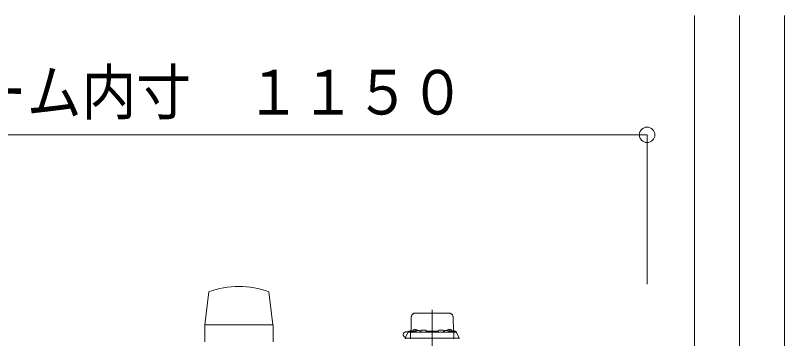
# Model space of a CAD drawing. Units: millimetres on the paper. Extents: x -305 to 305, y -152 to 152.
# Drawn here: x -112.76 to -82.92, y -23.59 to -11.05 of the extents above; entities that cross this region are included whole.
import ezdxf
from ezdxf.enums import TextEntityAlignment as Align

# ---------------------------------------------------------------- set-up
doc = ezdxf.new("R2010")
doc.units = ezdxf.units.MM
doc.linetypes.add('DASHED2', pattern=[3, 2, -1])
doc.linetypes.add('LONG_CHAIN', pattern=[21, 18, -1, 1, -1])
doc.layers.add('0-0_0', color=7, linetype='Continuous', lineweight=9)
doc.layers.add('0-1_VIEW0001', color=7, linetype='Continuous', lineweight=9)
doc.styles.add('ＭＳ ゴシック', font='')
doc.styles.get('ＭＳ ゴシック').set_extended_font_data('MS Gothic')

# ---------------------------------------------------------------- blocks, each defined once
blk = doc.blocks.new('_ORIGIN')
at = {"layer": '0-0_0'}
blk.add_line((0, 0), (-1, 0), dxfattribs=at)
blk.add_circle((0, 0), 0.5, dxfattribs=at)

msp = doc.modelspace()

# ---------------------------------------------------------------- linework, layer by layer
at = {"layer": '0-0_0'}
for p, q in [((-125.991, -15.687), (-88.858, -15.687)), ((-88.258, -21.48), (-88.258, -15.687))]:
    msp.add_line(p, q, dxfattribs=at)
at = {"layer": '0-1_VIEW0001'}
for p, q in [((-86.425, -11.053), (-86.425, -96.553)), ((-82.925, -11.053), (-82.925, -96.553)), ((-105.259, -21.771), (-105.417, -23.054)), ((-102.925, -21.77), (-102.767, -23.054)), ((-105.416, -23.054), (-105.416, -23.72)), ((-102.766, -23.054), (-105.416, -23.054)), ((-102.766, -23.054), (-102.766, -23.72))]:
    msp.add_line(p, q, dxfattribs=at)
at = {"layer": '0-1_VIEW0001', "linetype": 'LONG_CHAIN'}
for p, q in [((-84.675, -11.053), (-84.675, -106.887)), ((-96.591, -22.475), (-96.591, -24.936))]:
    msp.add_line(p, q, dxfattribs=at)
at = {"layer": '0-1_VIEW0001', "linetype": 'DASHED2'}
for p, q in [((-97.238, -22.6), (-95.945, -22.6)), ((-97.414, -23.307), (-97.404, -22.764)), ((-95.778, -22.764), (-95.769, -23.307)), ((-97.413, -23.26), (-97.413, -23.26)), ((-97.31, -23.246), (-97.311, -23.246)), ((-97.205, -23.246), (-97.206, -23.246)), ((-96.994, -23.257), (-96.855, -23.257)), ((-96.327, -23.257), (-96.189, -23.257)), ((-95.977, -23.246), (-95.978, -23.246)), ((-95.871, -23.246), (-95.873, -23.246)), ((-95.77, -23.26), (-95.769, -23.26)), ((-97.524, -23.33), (-97.613, -23.33)), ((-97.537, -23.359), (-97.525, -23.333)), ((-97.525, -23.333), (-97.522, -23.326)), ((-97.507, -23.34), (-97.397, -23.34)), ((-97.492, -23.307), (-97.23, -23.307)), ((-97.43, -23.373), (-97.434, -23.573)), ((-97.43, -23.307), (-97.43, -23.277)), ((-97.397, -23.34), (-97.275, -23.34)), ((-97.347, -23.279), (-97.35, -23.307)), ((-97.275, -23.34), (-95.908, -23.34)), ((-97.23, -23.312), (-97.233, -23.34)), ((-97.193, -23.28), (-97.195, -23.28)), ((-97.088, -23.28), (-97.089, -23.28)), ((-97.053, -23.307), (-97.027, -23.307)), ((-97.05, -23.34), (-97.052, -23.312)), ((-97.027, -23.29), (-97.028, -23.34)), ((-96.821, -23.34), (-96.822, -23.29)), ((-96.822, -23.307), (-96.361, -23.307)), ((-96.36, -23.29), (-96.361, -23.34)), ((-96.155, -23.34), (-96.155, -23.29)), ((-96.155, -23.307), (-96.13, -23.307)), ((-96.13, -23.312), (-96.133, -23.34)), ((-96.093, -23.28), (-96.095, -23.28)), ((-95.988, -23.28), (-95.989, -23.28)), ((-95.953, -23.307), (-95.691, -23.307)), ((-95.95, -23.34), (-95.952, -23.312)), ((-95.908, -23.34), (-95.786, -23.34)), ((-95.833, -23.307), (-95.835, -23.279)), ((-95.786, -23.34), (-95.675, -23.34)), ((-95.753, -23.277), (-95.752, -23.307)), ((-95.752, -23.373), (-95.749, -23.573)), ((-95.661, -23.326), (-95.657, -23.333)), ((-95.657, -23.333), (-95.645, -23.359)), ((-95.645, -23.359), (-95.545, -23.573)), ((-97.295, -23.573), (-97.434, -23.573)), ((-95.887, -23.573), (-97.295, -23.573)), ((-95.749, -23.573), (-95.887, -23.573)), ((-95.749, -23.573), (-95.582, -23.573)), ((-95.545, -23.573), (-95.582, -23.573))]:
    msp.add_line(p, q, dxfattribs=at)
for points in [[(-97.246, -23.242), (-97.246, -23.246), (-97.27, -23.246), (-97.27, -23.242)], [(-95.913, -23.242), (-95.913, -23.246), (-95.936, -23.246), (-95.936, -23.242)], [(-97.434, -23.573), (-97.601, -23.573), (-97.637, -23.573), (-97.537, -23.359)], [(-97.13, -23.275), (-97.13, -23.28), (-97.153, -23.28), (-97.153, -23.275)], [(-96.03, -23.275), (-96.03, -23.28), (-96.053, -23.28), (-96.053, -23.275)]]:
    msp.add_lwpolyline(points, dxfattribs=at)
at = {"layer": '0-1_VIEW0001'}
msp.add_arc((-104.091, -25.073), 3.503, 70.5576, 109.4717, dxfattribs=at)
at = {"layer": '0-1_VIEW0001', "linetype": 'DASHED2'}
for centre, radius, start, end in [((-97.238, -22.767), 0.167, 90, 179), ((-95.945, -22.767), 0.167, 1, 90), ((-97.413, -23.277), 0.0167, 90, 179), ((-97.314, -23.281), 0.0333, 106.257, 175), ((-97.258, -23.473), 0.233, 103.213, 106.257), ((-97.258, -23.473), 0.233, 96.6191, 102.9038), ((-97.267, -23.432), 0.191, 92.1725, 95.2877), ((-97.278, -23.284), 0.0425, 78.7519, 85.3302), ((-97.238, -23.284), 0.0425, 94.6698, 101.2481), ((-97.249, -23.432), 0.191, 84.7123, 87.8275), ((-97.258, -23.473), 0.233, 77.0962, 83.3809), ((-97.258, -23.473), 0.233, 73.743, 76.787), ((-97.202, -23.281), 0.0333, 10.4216, 73.743), ((-96.994, -23.29), 0.0333, 90, 179), ((-96.855, -23.29), 0.0333, 1, 90), ((-96.327, -23.29), 0.0333, 90, 179), ((-96.189, -23.29), 0.0333, 1, 90), ((-95.981, -23.281), 0.0333, 106.257, 169.5784), ((-95.925, -23.473), 0.233, 103.213, 106.257), ((-95.925, -23.473), 0.233, 96.6191, 102.9038), ((-95.934, -23.432), 0.191, 92.1725, 95.2877), ((-95.945, -23.284), 0.0425, 78.7519, 85.3302), ((-95.905, -23.284), 0.0425, 94.6698, 101.2481), ((-95.915, -23.432), 0.191, 84.7123, 87.8275), ((-95.925, -23.473), 0.233, 77.0962, 83.3809), ((-95.925, -23.473), 0.233, 73.743, 76.787), ((-95.869, -23.281), 0.0333, 5, 73.743), ((-95.769, -23.277), 0.0167, 1, 90), ((-97.613, -23.433), 0.103, 90, 266.0403), ((-97.507, -23.373), 0.0333, 90, 155), ((-97.492, -23.34), 0.0333, 90, 155), ((-97.397, -23.373), 0.0333, 90, 179), ((-97.197, -23.315), 0.0333, 106.257, 175), ((-97.141, -23.507), 0.233, 103.213, 106.257), ((-97.141, -23.507), 0.233, 96.6191, 102.9038), ((-97.15, -23.466), 0.191, 92.1725, 95.2877), ((-97.161, -23.317), 0.0425, 78.7519, 85.3302), ((-97.121, -23.317), 0.0425, 94.6698, 101.2481), ((-97.132, -23.466), 0.191, 84.7123, 87.8275), ((-97.141, -23.507), 0.233, 77.0962, 83.3809), ((-97.141, -23.507), 0.233, 73.743, 76.787), ((-97.085, -23.315), 0.0333, 5, 73.743), ((-96.097, -23.315), 0.0333, 106.257, 175), ((-96.041, -23.507), 0.233, 103.213, 106.257), ((-96.041, -23.507), 0.233, 96.6191, 102.9038), ((-96.05, -23.466), 0.191, 92.1725, 95.2877), ((-96.061, -23.317), 0.0425, 78.7519, 85.3302), ((-96.021, -23.317), 0.0425, 94.6698, 101.2481), ((-96.032, -23.466), 0.191, 84.7123, 87.8275), ((-96.041, -23.507), 0.233, 77.0962, 83.3809), ((-96.041, -23.507), 0.233, 73.743, 76.787), ((-95.985, -23.315), 0.0333, 5, 73.743), ((-95.786, -23.373), 0.0333, 1, 90), ((-95.691, -23.34), 0.0333, 25, 90), ((-95.675, -23.373), 0.0333, 25, 90), ((-97.619, -23.573), 0.0167, 180, 270), ((-97.415, -23.573), 0.0167, 180, 270), ((-95.767, -23.573), 0.0167, 270, 0), ((-95.564, -23.573), 0.0167, 270, 0)]:
    msp.add_arc(centre, radius, start, end, dxfattribs=at)

# ---------------------------------------------------------------- block references
at = {"layer": '0-0_0', "xscale": 0.6, "yscale": 0.6}
msp.add_blockref('_ORIGIN', (-88.258, -15.687), dxfattribs=at)

# ---------------------------------------------------------------- texts
at = {"layer": '0-0_0', "style": 'ＭＳ ゴシック', "width": 0.9}
msp.add_text('バスルーム内寸\u3000１１５０', height=1.73, dxfattribs=at).set_placement((-120.811, -15.417), align=Align.BOTTOM_LEFT)

doc.saveas('drawing.dxf')
